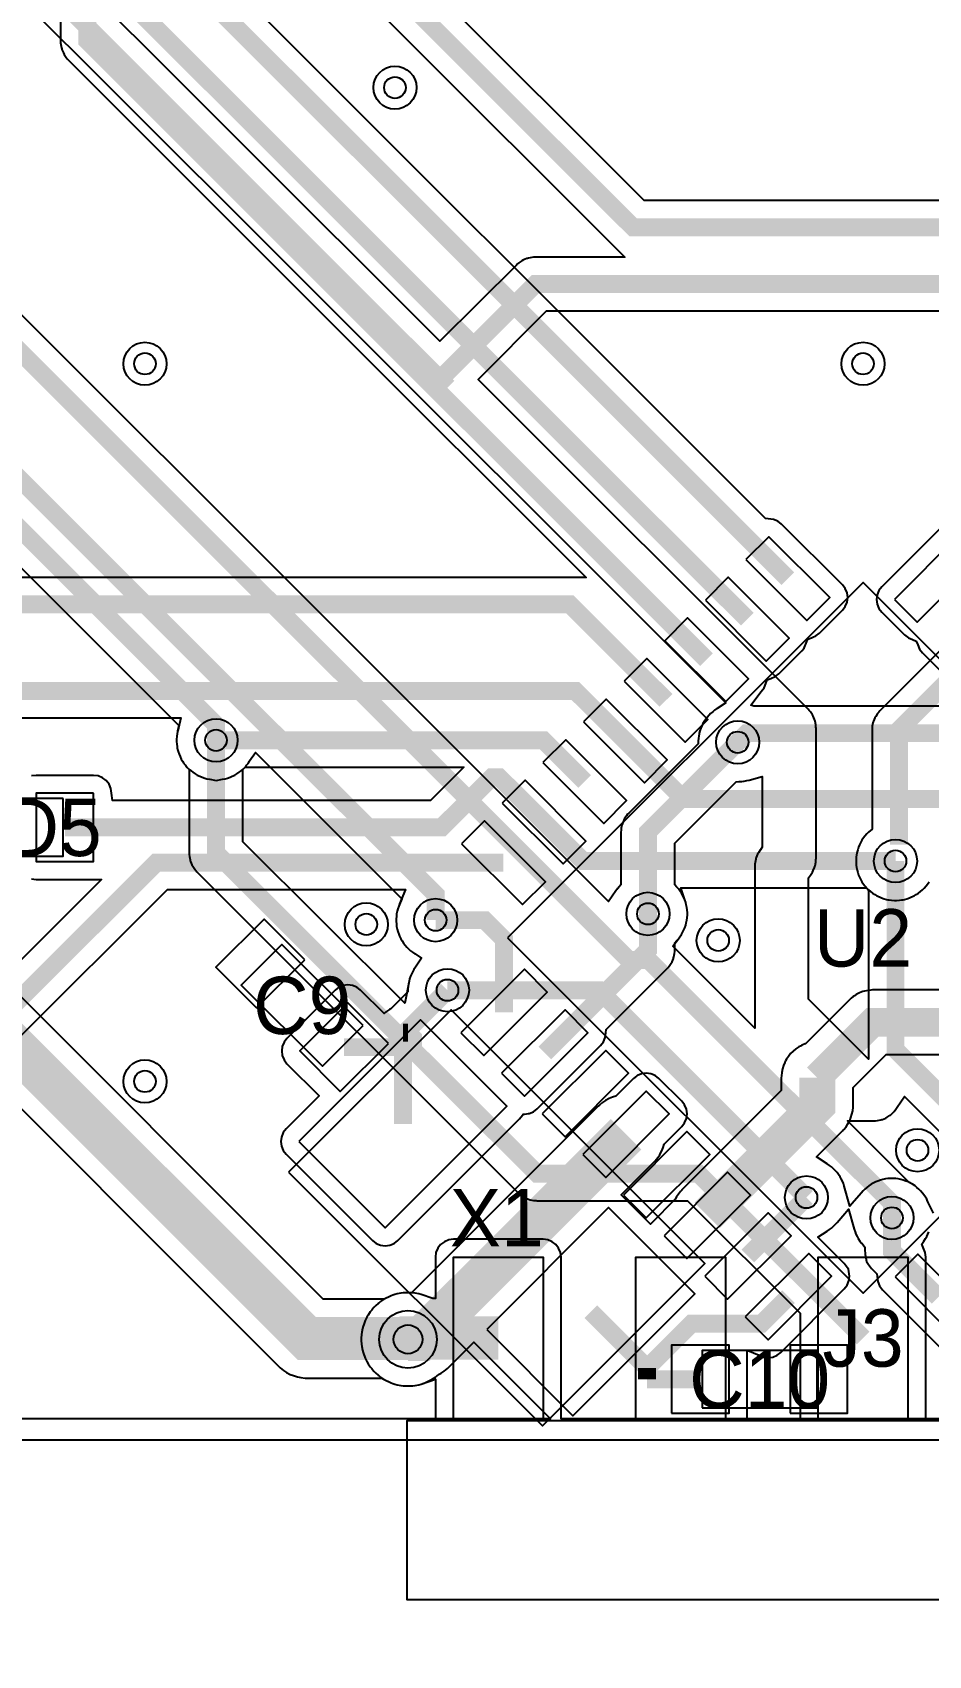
# Model space of a CAD drawing. Header units: millimetres. Extents: x -74 to 74, y -33 to 26.
# Drawn here: x -11.57 to 0.91, y -33 to -10.38 of the extents above; entities that cross this region are included whole.
import ezdxf
from ezdxf.enums import TextEntityAlignment as Align

# ---------------------------------------------------------------- set-up
doc = ezdxf.new("R2010")
doc.units = ezdxf.units.MM
for name, color, linetype in [('COBRE_BAIXO', 7, 'Continuous'), ('COBRE_CIMA', 7, 'Continuous'), ('CONTORNO', 7, 'Continuous'), ('CORPOS_BAIXO', 7, 'Continuous'), ('CORPOS_CIMA', 7, 'Continuous'), ('PADS_BAIXO', 7, 'Continuous'), ('PADS_CIMA', 7, 'Continuous'), ('PLANO_GND_BAIXO', 7, 'Continuous'), ('PLANO_GND_CIMA', 7, 'Continuous'), ('REFS_BAIXO', 7, 'Continuous'), ('REFS_CIMA', 7, 'Continuous'), ('VIAS', 7, 'Continuous')]:
    doc.layers.add(name, color=color, linetype=linetype)

msp = doc.modelspace()

# ---------------------------------------------------------------- linework, layer by layer
at = {"layer": 'COBRE_BAIXO'}
for points, const_width in [([(-9.01, -20.247), (-9.01, -20.03), (-17.585, -11.455), (-19.793, -11.455), (-21.941, -9.307), (-22.407, -9.307), (-22.9, -8.814), (-22.9, -8.303), (-4.774, 9.823)], 0.25), ([(-18.66, -7.16), (-9.142, -7.16), (-3.202, -13.1), (18.204, -13.1), (21.376, -16.272)], 0.25), ([(-5.891, -15.217), (-11.857, -9.251), (-12.386, -9.251), (-12.762, -8.875), (-12.762, -8.346), (-13.281, -7.827), (-21.027, -7.827), (-21.781, -8.581)], 0.25), ([(-5.781, -15.327), (-11.857, -9.251), (-12.386, -9.251), (-12.762, -8.875), (-12.762, -8.346), (-13.281, -7.827), (-21.027, -7.827), (-21.781, -8.581)], 0.25), ([(-5.952, -22.753), (-5.952, -22.396), (-17.383, -10.965), (-18.121, -10.965), (-19.068, -10.018), (-19.068, -8.808)], 0.25), ([(-17.855, -10.323), (-16.246, -10.323), (-3.262, -23.307), (-2.988, -23.307), (0.402, -26.697), (0.402, -26.902)], 0.25), ([(15.952, -17.991), (11.85, -13.889), (-4.563, -13.889), (-5.891, -15.217)], 0.25), ([(-5.781, -15.327), (-5.891, -15.217)], 0.25), ([(0.5, -21.7), (0.5, -20.1), (2.9, -17.7), (3.5, -17.7), (5.2, -16)], 0.25), ([(0, -28.575), (-2.288, -26.287), (-4.538, -26.287), (-9.01, -21.815), (-9.01, -20.247)], 0.25), ([(-1.745, -20.274), (-2.996, -21.525), (-2.996, -22.665)], 0.25), ([(2.54, -28.575), (2.54, -26.645), (0.452, -24.557), (0.452, -21.929)], 0.25), ([(-6.337, -28.584), (-7.744, -28.584), (-12.955, -23.373)], 0.6), ([(-5.787, -23.729), (-3.676, -23.729), (-0.788, -26.617)], 0.25), ([(-5.08, -28.575), (-6.328, -28.575), (-6.337, -28.584)], 0.6), ([(-6.337, -28.584), (-6.337, -28.594)], 0.6)]:
    msp.add_lwpolyline(points, dxfattribs=dict(at, const_width=const_width))
at = {"layer": 'COBRE_CIMA'}
for points, const_width in [([(-2.179, -19.124), (-10.8, -10.503), (-10.8, 13.498), (-4.698, 19.6), (-1.27, 19.6), (-1.27, 22.74)], 0.25), ([(-2.179, -19.124), (-2.621, -18.682), (-10.8, -10.503), (-10.8, 13.498), (-4.698, 19.6), (-1.27, 19.6), (-1.27, 22.74)], 0.25), ([(-1.613, -18.559), (-10.2, -9.972), (-10.2, 13.249), (-4.449, 19), (1.27, 19), (1.27, 22.74)], 0.25), ([(-1.613, -18.559), (-2.055, -18.117), (-10.2, -9.972), (-10.2, 13.249), (-4.449, 19), (1.27, 19), (1.27, 22.74)], 0.25), ([(-1.047, -17.993), (-9.6, -9.44), (-9.6, 13), (-4.2, 18.4), (3.81, 18.4), (3.81, 22.74)], 0.25), ([(-1.047, -17.993), (-1.489, -17.551), (-9.6, -9.44), (-9.6, 13), (-4.2, 18.4), (3.81, 18.4), (3.81, 22.74)], 0.25), ([(-2.744, -19.69), (-4.083, -18.351), (-16.411, -18.351)], 0.25), ([(-3.31, -20.256), (-4.006, -19.56), (-13.923, -19.56)], 0.25), ([(-3.876, -20.821), (-4.45, -20.247), (-9.01, -20.247)], 0.25), ([(1.465, -20.147), (-1.618, -20.147), (-1.745, -20.274)], 0.25), ([(-3.31, -20.256), (-2.501, -21.065), (1.278, -21.065)], 0.25), ([(-4.441, -21.387), (-5.067, -20.761), (-5.169, -20.761), (-5.868, -21.46), (-10.373, -21.46)], 0.25), ([(-11.115, -21.46), (-10.373, -21.46)], 0.25), ([(-4.441, -21.387), (-3.899, -21.929), (0.452, -21.929)], 0.25), ([(-5.007, -21.953), (-9.842, -21.953), (-12.07, -24.181), (-24.342, -24.181)], 0.25), ([(3.65, -22.179), (2.867, -22.962), (2.592, -22.962), (1.378, -24.176), (0.134, -24.176), (-0.638, -24.948)], 0.4), ([(-2.996, -22.665), (-2.996, -23.167), (-4.433, -24.604)], 0.25), ([(-4.999, -24.039), (-4.999, -23.024), (-5.27, -22.753), (-5.952, -22.753)], 0.25), ([(-6.337, -24.322), (-6.337, -24.279), (-5.787, -23.729)], 0.25), ([(-6.408, -24.322), (-6.337, -24.322)], 0.25), ([(-6.408, -25.592), (-6.408, -24.322)], 0.25), ([(-6.266, -24.523), (-6.266, -24.393), (-6.337, -24.322)], 0.25), ([(-7.227, -24.523), (-6.266, -24.523)], 0.25), ([(-0.638, -24.948), (-0.638, -25.335), (-2.17, -26.867)], 0.5), ([(-3.301, -25.736), (-6.159, -28.594), (-6.337, -28.594)], 0.6), ([(-1.604, -27.433), (-0.788, -26.617)], 0.25), ([(1.048, -28.008), (0.402, -27.362), (0.402, -26.902)], 0.25), ([(-1.039, -27.999), (-1.416, -28.376), (-2.36, -28.376), (-2.361, -28.375), (-2.389, -28.375), (-3.007, -28.993)], 0.25), ([(-3.792, -28.208), (-3.007, -28.993)], 0.25), ([(-3.007, -28.993), (-3.007, -29.15)], 0.25), ([(-2.265, -29.15), (-3.007, -29.15)], 0.25)]:
    msp.add_lwpolyline(points, dxfattribs=dict(at, const_width=const_width))
at = {"layer": 'CONTORNO'}
msp.add_lwpolyline([(44.766, -4.734), (40.234, -9.266), (40.135, -9.387), (40.061, -9.525), (40.015, -9.675), (40, -9.831), (40, -28.4), (40, -31), (40, -32), (39.985, -32.174), (39.94, -32.342), (39.866, -32.5), (39.766, -32.643), (39.643, -32.766), (39.5, -32.866), (39.342, -32.94), (39.174, -32.985), (39, -33), (24, -33), (21, -30), (20.251, -30), (20.25, -30), (0, -30), (-20.25, -30)], dxfattribs=at)
at = {"layer": 'CORPOS_BAIXO'}
msp.add_lwpolyline([(6.35, -32.225), (-6.35, -32.225), (-6.35, -29.725), (6.35, -29.725)], close=True, dxfattribs=at)
at = {"layer": 'CORPOS_CIMA'}
for points in [[(-4.95, -23), (0, -27.95), (4.95, -23), (0, -18.05)], [(-11.14, -21.06), (-12.74, -21.06), (-12.74, -21.86), (-11.14, -21.86)], [(-6.961, -24.223), (-8.093, -23.091), (-8.659, -23.657), (-7.527, -24.789)], [(-7.999, -26.264), (-4.464, -29.799), (-2.201, -27.536), (-5.736, -24.001)], [(-2.24, -29.55), (-0.64, -29.55), (-0.64, -28.75), (-2.24, -28.75)]]:
    msp.add_lwpolyline(points, close=True, dxfattribs=at)
at = {"layer": 'PADS_BAIXO'}
for points in [[(-4.455, -29.7), (-5.705, -29.7), (-5.705, -27.45), (-4.455, -27.45)], [(-1.915, -29.7), (-3.165, -29.7), (-3.165, -27.45), (-1.915, -27.45)], [(0.625, -29.7), (-0.625, -29.7), (-0.625, -27.45), (0.625, -27.45)]]:
    msp.add_lwpolyline(points, close=True, dxfattribs=at)
at = {"layer": 'PADS_CIMA'}
for points in [[(-1.631, -17.728), (-0.782, -18.576), (-0.464, -18.258), (-1.312, -17.41)], [(0.438, -18.284), (0.756, -18.603), (1.64, -17.719), (1.322, -17.4)], [(-2.196, -18.293), (-1.348, -19.142), (-1.03, -18.824), (-1.878, -17.975)], [(-2.762, -18.859), (-1.913, -19.708), (-1.595, -19.39), (-2.444, -18.541)], [(-3.328, -19.425), (-2.479, -20.273), (-2.161, -19.955), (-3.009, -19.107)], [(-3.893, -19.991), (-3.045, -20.839), (-2.727, -20.521), (-3.575, -19.672)], [(-4.459, -20.556), (-3.61, -21.405), (-3.292, -21.087), (-4.141, -20.238)], [(-5.025, -21.122), (-4.176, -21.97), (-3.858, -21.652), (-4.707, -20.804)], [(-10.715, -20.985), (-11.515, -20.985), (-11.515, -21.935), (-10.715, -21.935)], [(-5.59, -21.688), (-4.742, -22.536), (-4.424, -22.218), (-5.272, -21.369)], [(-7.775, -23.304), (-8.34, -22.738), (-9.012, -23.41), (-8.446, -23.975)], [(-5.6, -24.322), (-5.281, -24.64), (-4.397, -23.756), (-4.716, -23.438)], [(-6.608, -24.47), (-7.174, -23.905), (-7.845, -24.576), (-7.28, -25.142)], [(-7.858, -25.839), (-6.656, -27.041), (-4.959, -25.344), (-6.161, -24.142)], [(-5.034, -24.887), (-4.716, -25.205), (-3.832, -24.322), (-4.15, -24.003)], [(-4.468, -25.453), (-4.15, -25.771), (-3.266, -24.887), (-3.584, -24.569)], [(-3.903, -26.019), (-3.584, -26.337), (-2.7, -25.453), (-3.019, -25.135)], [(-3.337, -26.584), (-3.019, -26.903), (-2.135, -26.019), (-2.453, -25.7)], [(-2.771, -27.15), (-2.453, -27.468), (-1.569, -26.584), (-1.887, -26.266)], [(-5.241, -28.456), (-4.039, -29.658), (-2.342, -27.961), (-3.544, -26.759)], [(-2.205, -27.716), (-1.887, -28.034), (-1.003, -27.15), (-1.322, -26.832)], [(-1.64, -28.281), (-1.322, -28.6), (-0.438, -27.716), (-0.756, -27.397)], [(0.447, -27.725), (1.331, -28.609), (1.649, -28.291), (0.765, -27.407)], [(-2.665, -29.625), (-1.865, -29.625), (-1.865, -28.675), (-2.665, -28.675)], [(-1.015, -29.625), (-0.215, -29.625), (-0.215, -28.675), (-1.015, -28.675)]]:
    msp.add_lwpolyline(points, close=True, dxfattribs=at)
at = {"layer": 'PLANO_GND_BAIXO'}
for points in [[(9.713, -12.725), (-3.047, -12.725), (-8.877, -6.895)], [(-9.297, -7.535), (-3.467, -13.365), (-3.318, -13.514), (-4.563, -13.514), (-4.563, -13.514), (-4.575, -13.515), (-4.588, -13.515), (-4.588, -13.515), (-4.612, -13.518), (-4.612, -13.518), (-4.66, -13.527), (-4.66, -13.527), (-4.673, -13.531), (-4.683, -13.534), (-4.683, -13.534), (-4.729, -13.553), (-4.75, -13.565), (-4.791, -13.592), (-4.791, -13.592), (-4.81, -13.607), (-4.828, -13.624), (-4.828, -13.624), (-5.891, -14.687), (-11.592, -8.986)], [(-12.012, -9.626), (-8.318, -13.32), (-1.913, -19.726), (-2.033, -19.806), (-2.034, -19.806), (-2.067, -19.828), (-2.067, -19.828), (-2.092, -19.848), (-2.122, -19.874), (-2.145, -19.897), (-2.171, -19.927), (-2.191, -19.953), (-2.213, -19.985), (-2.229, -20.013), (-2.246, -20.049), (-2.259, -20.079), (-2.272, -20.116), (-2.28, -20.148), (-2.28, -20.148), (-2.284, -20.167), (-2.288, -20.186), (-2.288, -20.186), (-2.288, -20.191), (-2.292, -20.218), (-2.295, -20.258), (-2.295, -20.259), (-2.297, -20.296), (-3.261, -21.26), (-3.261, -21.26), (-3.278, -21.278), (-3.293, -21.297), (-3.293, -21.297), (-3.32, -21.338), (-3.332, -21.359), (-3.351, -21.405), (-3.351, -21.405), (-3.358, -21.428), (-3.358, -21.428), (-3.362, -21.449), (-3.367, -21.47), (-3.367, -21.47), (-3.367, -21.476), (-3.367, -21.476), (-3.37, -21.5), (-3.371, -21.525), (-3.371, -21.525), (-3.371, -22.259), (-3.396, -22.288), (-3.416, -22.311), (-3.422, -22.317), (-3.422, -22.317), (-3.429, -22.327), (-3.442, -22.343), (-3.442, -22.344), (-3.545, -22.494), (-15.981, -10.058)], [(2.635, -17.435), (0.235, -19.835), (0.235, -19.835), (0.218, -19.853), (0.203, -19.872), (0.203, -19.872), (0.176, -19.913), (0.164, -19.934), (0.145, -19.98), (0.145, -19.98), (0.142, -19.99), (0.138, -20.003), (0.138, -20.003), (0.129, -20.051), (0.129, -20.051), (0.126, -20.075), (0.126, -20.076), (0.126, -20.088), (0.125, -20.1), (0.125, -20.1), (0.125, -21.485), (0.076, -21.528), (0.076, -21.528), (0.075, -21.529), (0.052, -21.552), (0.026, -21.581), (0.006, -21.608), (-0.016, -21.64), (-0.032, -21.668), (-0.049, -21.704), (-0.062, -21.734), (-0.074, -21.771), (-0.083, -21.803), (-0.083, -21.803), (-0.087, -21.822), (-0.091, -21.841), (-0.091, -21.841), (-0.095, -21.873), (-0.095, -21.873), (-0.098, -21.913), (-0.098, -21.945), (-0.095, -21.985), (-0.095, -21.985), (-0.091, -22.017), (-0.091, -22.017), (-0.087, -22.036), (-0.083, -22.055), (-0.083, -22.055), (-0.074, -22.087), (-0.062, -22.124), (-0.049, -22.154), (-0.032, -22.19), (-0.016, -22.218), (0.006, -22.25), (0.026, -22.276), (0.026, -22.277), (0.032, -22.283), (0.052, -22.306), (0.077, -22.335), (0.077, -24.557), (0.077, -24.688), (-0.758, -23.853), (-0.758, -22.163), (-0.733, -22.125), (-0.733, -22.125), (-0.706, -22.084), (-0.694, -22.063), (-0.675, -22.017), (-0.675, -22.017), (-0.672, -22.007), (-0.668, -21.994), (-0.668, -21.994), (-0.659, -21.946), (-0.659, -21.946), (-0.656, -21.922), (-0.656, -21.922), (-0.656, -21.909), (-0.655, -21.897), (-0.655, -21.897), (-0.655, -20.078), (-0.655, -20.078), (-0.656, -20.066), (-0.656, -20.053), (-0.656, -20.053), (-0.659, -20.029), (-0.659, -20.029), (-0.668, -19.981), (-0.668, -19.981), (-0.672, -19.968), (-0.675, -19.958), (-0.675, -19.958), (-0.694, -19.912), (-0.706, -19.891), (-0.733, -19.85), (-0.733, -19.85), (-0.748, -19.831), (-0.765, -19.813), (-0.765, -19.813), (-5.361, -15.217), (-4.408, -14.264), (7.763, -14.264)], [(-14.233, -15.338), (-9.529, -20.041), (-9.545, -20.121), (-9.553, -20.159), (-9.553, -20.159), (-9.557, -20.191), (-9.557, -20.192), (-9.559, -20.231), (-9.559, -20.263), (-9.557, -20.302), (-9.557, -20.303), (-9.553, -20.335), (-9.553, -20.335), (-9.549, -20.354), (-9.545, -20.373), (-9.545, -20.373), (-9.537, -20.405), (-9.524, -20.442), (-9.511, -20.472), (-9.494, -20.508), (-9.478, -20.536), (-9.456, -20.569), (-9.436, -20.595), (-9.436, -20.595), (-9.43, -20.601), (-9.41, -20.624), (-9.385, -20.653), (-9.385, -21.815), (-9.385, -21.815), (-9.384, -21.827), (-9.384, -21.84), (-9.384, -21.84), (-9.381, -21.864), (-9.381, -21.864), (-9.372, -21.912), (-9.372, -21.912), (-9.368, -21.925), (-9.365, -21.935), (-9.365, -21.935), (-9.346, -21.981), (-9.334, -22.002), (-9.307, -22.043), (-9.307, -22.043), (-9.292, -22.062), (-9.275, -22.08), (-9.275, -22.08), (-4.803, -26.552), (-4.803, -26.552), (-4.785, -26.569), (-4.766, -26.584), (-4.766, -26.584), (-4.725, -26.611), (-4.704, -26.623), (-4.658, -26.642), (-4.658, -26.642), (-4.648, -26.645), (-4.635, -26.649), (-4.635, -26.649), (-4.587, -26.658), (-4.587, -26.658), (-4.563, -26.661), (-4.562, -26.661), (-4.55, -26.661), (-4.538, -26.662), (-4.538, -26.662), (-2.443, -26.662), (-0.875, -28.23), (-0.875, -29.7), (-4.205, -29.7), (-4.205, -27.45), (-4.213, -27.385), (-4.239, -27.325), (-4.278, -27.273), (-4.33, -27.233), (-4.39, -27.209), (-4.455, -27.2), (-5.705, -27.2), (-5.77, -27.209), (-5.83, -27.233), (-5.882, -27.273), (-5.921, -27.325), (-5.947, -27.385), (-5.955, -27.45), (-5.955, -28.025), (-5.991, -28.025), (-6.153, -27.971), (-6.153, -27.971), (-6.185, -27.962), (-6.236, -27.952), (-6.236, -27.952), (-6.268, -27.948), (-6.321, -27.945), (-6.353, -27.945), (-6.406, -27.948), (-6.438, -27.952), (-6.438, -27.952), (-6.489, -27.962), (-6.521, -27.971), (-6.521, -27.971), (-6.546, -27.979), (-6.57, -27.988), (-6.57, -27.988), (-6.601, -28), (-6.601, -28), (-6.648, -28.023), (-6.648, -28.023), (-6.669, -28.034), (-7.516, -28.034), (-12.322, -23.229)], [(-13.099, -24.006), (-8.133, -28.973), (-8.125, -28.981), (-8.115, -28.989), (-8.069, -29.027), (-8.029, -29.054), (-8.028, -29.054), (-7.977, -29.082), (-7.931, -29.1), (-7.875, -29.117), (-7.827, -29.127), (-7.769, -29.133), (-7.744, -29.134), (-7.744, -29.134), (-6.701, -29.134), (-6.676, -29.148), (-6.648, -29.165), (-6.648, -29.165), (-6.624, -29.176), (-6.601, -29.188), (-6.601, -29.188), (-6.57, -29.2), (-6.57, -29.2), (-6.546, -29.209), (-6.521, -29.217), (-6.521, -29.217), (-6.489, -29.226), (-6.438, -29.236), (-6.438, -29.236), (-6.406, -29.24), (-6.353, -29.244), (-6.321, -29.244), (-6.268, -29.24), (-6.236, -29.236), (-6.236, -29.236), (-6.185, -29.226), (-6.153, -29.217), (-6.153, -29.217), (-5.955, -29.151), (-5.955, -29.7), (-21, -29.7)], [(0.916, -26.707), (0.903, -26.677), (0.886, -26.641), (0.87, -26.613), (0.848, -26.581), (0.828, -26.555), (0.802, -26.525), (0.779, -26.502), (0.75, -26.476), (0.724, -26.456), (0.691, -26.434), (0.663, -26.418), (0.662, -26.418), (0.656, -26.415), (0.644, -26.409), (-0.216, -25.549), (0.033, -25.549), (0.033, -25.549), (0.15, -25.549), (0.15, -25.549), (0.162, -25.548), (0.174, -25.548), (0.175, -25.548), (0.199, -25.545), (0.199, -25.545), (0.247, -25.536), (0.247, -25.536), (0.26, -25.532), (0.27, -25.529), (0.27, -25.529), (0.316, -25.51), (0.337, -25.498), (0.378, -25.471), (0.378, -25.471), (0.382, -25.468), (0.397, -25.456), (0.397, -25.456), (0.432, -25.421), (0.432, -25.421), (0.444, -25.405), (0.447, -25.402), (0.447, -25.402), (0.474, -25.361), (0.475, -25.361), (0.575, -25.21), (2.165, -26.8)], [(1.665, -29.7), (0.875, -29.7), (0.875, -27.45), (0.867, -27.385), (0.867, -27.385), (0.818, -27.268), (0.848, -27.224), (0.87, -27.191), (0.886, -27.163), (0.903, -27.127), (0.916, -27.097)]]:
    msp.add_lwpolyline(points, dxfattribs=at)
for points in [[(-8.61, -20.624), (-8.59, -20.601), (-8.584, -20.595), (-8.584, -20.595), (-8.564, -20.569), (-8.564, -20.569), (-8.542, -20.536), (-8.542, -20.535), (-8.462, -20.416), (-6.423, -22.455), (-6.466, -22.558), (-6.466, -22.558), (-6.479, -22.595), (-6.487, -22.627), (-6.487, -22.627), (-6.491, -22.646), (-6.495, -22.665), (-6.495, -22.665), (-6.499, -22.697), (-6.499, -22.698), (-6.502, -22.737), (-6.502, -22.769), (-6.499, -22.808), (-6.499, -22.809), (-6.495, -22.841), (-6.495, -22.841), (-6.491, -22.86), (-6.487, -22.879), (-6.487, -22.879), (-6.479, -22.911), (-6.466, -22.948), (-6.453, -22.978), (-6.436, -23.014), (-6.42, -23.042), (-6.398, -23.075), (-6.378, -23.101), (-6.352, -23.13), (-6.329, -23.153), (-6.3, -23.179), (-6.274, -23.199), (-6.241, -23.221), (-6.236, -23.223), (-6.148, -23.281), (-6.233, -23.407), (-6.233, -23.407), (-6.255, -23.44), (-6.271, -23.468), (-6.288, -23.504), (-6.301, -23.534), (-6.314, -23.571), (-6.322, -23.603), (-6.322, -23.603), (-6.383, -23.911), (-8.635, -21.66), (-8.635, -20.653), (-8.61, -20.624)], [(-2.621, -21.68), (-1.767, -20.826), (-1.73, -20.823), (-1.729, -20.823), (-1.69, -20.821), (-1.662, -20.817), (-1.657, -20.817), (-1.657, -20.817), (-1.638, -20.813), (-1.619, -20.809), (-1.619, -20.809), (-1.587, -20.8), (-1.586, -20.8), (-1.405, -20.751), (-1.405, -21.735), (-1.43, -21.772), (-1.433, -21.777), (-1.457, -21.813), (-1.469, -21.834), (-1.488, -21.88), (-1.488, -21.88), (-1.491, -21.89), (-1.495, -21.903), (-1.495, -21.903), (-1.504, -21.951), (-1.504, -21.951), (-1.507, -21.975), (-1.507, -21.976), (-1.507, -21.988), (-1.508, -22), (-1.508, -22), (-1.508, -24.008), (-1.508, -24.257), (-2.649, -23.116), (-2.57, -23.013), (-2.57, -23.012), (-2.55, -22.986), (-2.528, -22.954), (-2.512, -22.926), (-2.495, -22.89), (-2.482, -22.86), (-2.47, -22.823), (-2.461, -22.791), (-2.461, -22.791), (-2.457, -22.772), (-2.453, -22.753), (-2.453, -22.753), (-2.449, -22.721), (-2.449, -22.721), (-2.446, -22.681), (-2.446, -22.649), (-2.449, -22.61), (-2.449, -22.609), (-2.453, -22.577), (-2.453, -22.577), (-2.457, -22.558), (-2.461, -22.539), (-2.461, -22.539), (-2.47, -22.507), (-2.482, -22.47), (-2.495, -22.44), (-2.512, -22.404), (-2.528, -22.376), (-2.55, -22.343), (-2.57, -22.317), (-2.57, -22.317), (-2.576, -22.311), (-2.596, -22.288), (-2.621, -22.259), (-2.621, -21.68)]]:
    msp.add_lwpolyline(points, close=True, dxfattribs=at)
at = {"layer": 'PLANO_GND_CIMA'}
for points in [[(-11.175, 13.498), (-11.175, -10.503), (-11.175, -10.503), (-11.174, -10.515), (-11.174, -10.527), (-11.174, -10.528), (-11.171, -10.552), (-11.171, -10.552), (-11.162, -10.6), (-11.162, -10.6), (-11.158, -10.613), (-11.155, -10.623), (-11.155, -10.623), (-11.136, -10.669), (-11.124, -10.69), (-11.097, -10.731), (-11.097, -10.731), (-11.082, -10.75), (-11.065, -10.768), (-11.065, -10.768), (-7.461, -14.372), (-3.857, -17.976), (-4.083, -17.976), (-16.005, -17.976)], [(1.059, -19.772), (-1.521, -19.772), (-1.55, -19.76), (-1.564, -19.755), (-1.419, -19.566), (-1.379, -19.515), (-1.354, -19.454), (-1.354, -19.454), (-1.333, -19.404), (-1.283, -19.384), (-1.283, -19.384), (-1.223, -19.358), (-1.171, -19.319), (-0.853, -19.001), (-0.853, -19), (-0.822, -18.961), (-0.813, -18.949), (-0.813, -18.949), (-0.767, -18.839), (-0.717, -18.818), (-0.698, -18.81), (-0.657, -18.793), (-0.657, -18.793), (-0.605, -18.753), (-0.287, -18.435), (-0.247, -18.383), (-0.222, -18.323), (-0.214, -18.258), (-0.222, -18.193), (-0.247, -18.133), (-0.287, -18.081), (-1.136, -17.233), (-1.136, -17.233), (-1.187, -17.193), (-1.248, -17.168), (-1.356, -17.154), (-9.225, -9.285)], [(1.145, -17.224), (0.261, -18.108), (0.261, -18.108), (0.221, -18.159), (0.196, -18.22), (0.188, -18.284), (0.196, -18.349), (0.221, -18.409), (0.261, -18.461), (0.261, -18.461), (0.579, -18.779), (0.631, -18.819), (0.691, -18.844), (0.691, -18.844), (0.741, -18.865), (0.762, -18.915), (0.762, -18.915), (0.787, -18.975), (0.827, -19.027), (1.145, -19.345)], [(-13.923, -19.935), (-9.499, -19.935), (-9.544, -20.118), (-9.545, -20.12), (-9.545, -20.121), (-9.546, -20.128), (-9.553, -20.159), (-9.553, -20.159), (-9.557, -20.191), (-9.557, -20.192), (-9.559, -20.231), (-9.559, -20.263), (-9.557, -20.302), (-9.557, -20.303), (-9.553, -20.335), (-9.553, -20.335), (-9.549, -20.354), (-9.545, -20.373), (-9.545, -20.373), (-9.537, -20.405), (-9.524, -20.442), (-9.511, -20.472), (-9.494, -20.508), (-9.478, -20.536), (-9.456, -20.569), (-9.436, -20.595), (-9.41, -20.624), (-9.387, -20.647), (-9.357, -20.673), (-9.332, -20.693), (-9.299, -20.715), (-9.271, -20.731), (-9.235, -20.748), (-9.205, -20.761), (-9.168, -20.773), (-9.136, -20.782), (-9.136, -20.782), (-9.1, -20.789), (-9.098, -20.79), (-9.01, -20.807), (-8.922, -20.79), (-8.92, -20.789), (-8.884, -20.782), (-8.884, -20.782), (-8.852, -20.773), (-8.815, -20.761), (-8.785, -20.748), (-8.749, -20.731), (-8.721, -20.715), (-8.688, -20.693), (-8.662, -20.673), (-8.662, -20.673), (-8.656, -20.667), (-8.633, -20.647), (-8.604, -20.622), (-5.56, -20.622), (-6.023, -21.085), (-8.397, -21.085), (-9.623, -21.085), (-10.373, -21.085), (-10.452, -21.085), (-10.465, -20.985), (-10.473, -20.92), (-10.498, -20.86), (-10.538, -20.808), (-10.59, -20.768), (-10.65, -20.744), (-10.715, -20.735), (-11.515, -20.735), (-11.58, -20.744)], [(-11.58, -22.177), (-11.515, -22.185), (-10.715, -22.185), (-10.604, -22.185), (-11.511, -23.092), (-12.225, -23.806)], [(-11.805, -24.446), (-9.687, -22.328), (-6.371, -22.328), (-6.453, -22.527), (-6.453, -22.528), (-6.466, -22.558), (-6.479, -22.595), (-6.487, -22.627), (-6.487, -22.627), (-6.491, -22.646), (-6.495, -22.665), (-6.495, -22.665), (-6.499, -22.697), (-6.499, -22.698), (-6.502, -22.737), (-6.502, -22.769), (-6.499, -22.808), (-6.499, -22.809), (-6.495, -22.841), (-6.495, -22.841), (-6.491, -22.86), (-6.487, -22.879), (-6.487, -22.879), (-6.479, -22.911), (-6.466, -22.948), (-6.453, -22.978), (-6.436, -23.014), (-6.42, -23.042), (-6.398, -23.075), (-6.378, -23.101), (-6.352, -23.13), (-6.329, -23.153), (-6.3, -23.179), (-6.274, -23.199), (-6.241, -23.221), (-6.236, -23.223), (-6.148, -23.281), (-6.233, -23.407), (-6.233, -23.407), (-6.255, -23.44), (-6.271, -23.468), (-6.288, -23.504), (-6.301, -23.534), (-6.314, -23.571), (-6.322, -23.603), (-6.322, -23.603), (-6.326, -23.622), (-6.33, -23.641), (-6.33, -23.641), (-6.33, -23.646), (-6.334, -23.674), (-6.337, -23.713), (-6.337, -23.714), (-6.339, -23.751), (-6.339, -23.751), (-6.575, -23.987), (-6.595, -23.998), (-6.636, -24.025), (-6.655, -24.04), (-6.67, -24.055), (-6.997, -23.728), (-6.997, -23.728), (-7.049, -23.688), (-7.109, -23.663), (-7.109, -23.663), (-7.174, -23.655), (-7.238, -23.663), (-7.238, -23.663), (-7.299, -23.688), (-7.35, -23.728), (-7.35, -23.728), (-8.022, -24.4), (-8.022, -24.4), (-8.062, -24.451), (-8.087, -24.512), (-8.087, -24.512), (-8.095, -24.576), (-8.087, -24.641), (-8.087, -24.641), (-8.062, -24.701), (-8.022, -24.753), (-8.022, -24.753), (-7.574, -25.202), (-8.034, -25.663), (-8.074, -25.714), (-8.099, -25.775), (-8.108, -25.839), (-8.099, -25.904), (-8.074, -25.964), (-8.034, -26.016), (-6.832, -27.218), (-6.781, -27.258), (-6.72, -27.283), (-6.656, -27.291), (-6.591, -27.283), (-6.531, -27.258), (-6.479, -27.218), (-4.782, -25.521), (-4.742, -25.469), (-4.742, -25.469), (-4.733, -25.458), (-4.716, -25.456), (-4.716, -25.456), (-4.659, -25.448), (-4.651, -25.447), (-4.651, -25.447), (-4.591, -25.422), (-4.539, -25.382), (-4.539, -25.382), (-3.655, -24.498), (-3.655, -24.498), (-3.615, -24.447), (-3.59, -24.386), (-3.582, -24.322), (-3.576, -24.277), (-2.731, -23.432), (-2.731, -23.432), (-2.714, -23.414), (-2.699, -23.395), (-2.699, -23.395), (-2.672, -23.354), (-2.66, -23.333), (-2.641, -23.287), (-2.641, -23.287), (-2.638, -23.277), (-2.634, -23.264), (-2.634, -23.264), (-2.625, -23.216), (-2.625, -23.216), (-2.622, -23.192), (-2.622, -23.192), (-2.622, -23.179), (-2.621, -23.167), (-2.621, -23.167), (-2.621, -23.071), (-2.596, -23.042), (-2.576, -23.019), (-2.57, -23.013), (-2.57, -23.012), (-2.55, -22.986), (-2.528, -22.954), (-2.512, -22.926), (-2.495, -22.89), (-2.482, -22.86), (-2.47, -22.823), (-2.461, -22.791), (-2.461, -22.791), (-2.457, -22.772), (-2.453, -22.753), (-2.453, -22.753), (-2.449, -22.721), (-2.449, -22.721), (-2.446, -22.681), (-2.446, -22.649), (-2.449, -22.61), (-2.449, -22.609), (-2.453, -22.577), (-2.453, -22.577), (-2.457, -22.558), (-2.461, -22.539), (-2.461, -22.539), (-2.47, -22.507), (-2.47, -22.507), (-2.482, -22.47), (-2.483, -22.469), (-2.539, -22.304), (0.046, -22.304), (0.075, -22.329), (0.098, -22.349), (0.104, -22.355), (0.104, -22.355), (0.131, -22.375), (0.163, -22.397), (0.191, -22.413), (0.227, -22.43), (0.257, -22.443), (0.294, -22.456), (0.326, -22.464), (0.326, -22.464), (0.345, -22.468), (0.364, -22.472), (0.364, -22.472), (0.396, -22.476), (0.397, -22.476), (0.436, -22.479), (0.468, -22.479), (0.507, -22.476), (0.508, -22.476), (0.54, -22.472), (0.54, -22.472), (0.559, -22.468), (0.578, -22.464), (0.578, -22.464), (0.61, -22.456), (0.647, -22.443), (0.677, -22.43), (0.713, -22.413), (0.741, -22.397), (0.773, -22.375), (0.799, -22.355), (0.829, -22.329), (0.852, -22.306), (0.878, -22.276), (0.898, -22.25), (0.92, -22.218)], [(1.192, -23.726), (0.134, -23.726), (0.134, -23.726), (0.11, -23.727), (0.07, -23.731), (0.07, -23.731), (0.022, -23.741), (-0.004, -23.748), (-0.015, -23.752), (-0.015, -23.752), (-0.06, -23.771), (-0.06, -23.771), (-0.095, -23.789), (-0.119, -23.806), (-0.136, -23.817), (-0.136, -23.817), (-0.166, -23.841), (-0.184, -23.858), (-0.184, -23.858), (-0.339, -24.013), (-0.803, -24.477), (-0.805, -24.477), (-0.806, -24.478), (-0.852, -24.497), (-0.852, -24.497), (-0.872, -24.507), (-0.895, -24.52), (-0.895, -24.52), (-0.935, -24.547), (-0.973, -24.578), (-0.974, -24.578), (-1.008, -24.613), (-1.008, -24.613), (-1.039, -24.651), (-1.066, -24.691), (-1.066, -24.691), (-1.079, -24.714), (-1.089, -24.734), (-1.089, -24.735), (-1.108, -24.78), (-1.122, -24.827), (-1.132, -24.875), (-1.137, -24.924), (-1.137, -24.924), (-1.138, -24.948), (-1.138, -24.948), (-1.138, -25.128), (-2.524, -26.513), (-2.524, -26.514), (-2.538, -26.53), (-2.54, -26.532), (-2.54, -26.532), (-2.571, -26.57), (-2.598, -26.61), (-2.614, -26.639), (-2.948, -26.973), (-2.962, -26.987), (-3.368, -26.582), (-2.912, -26.125), (-2.896, -26.107), (-2.896, -26.107), (-2.858, -26.061), (-2.831, -26.021), (-2.831, -26.02), (-2.803, -25.969), (-2.785, -25.923), (-2.77, -25.876), (-2.524, -25.63), (-2.484, -25.578), (-2.459, -25.518), (-2.45, -25.453), (-2.459, -25.388), (-2.484, -25.328), (-2.524, -25.276), (-2.524, -25.276), (-2.842, -24.958), (-2.894, -24.918), (-2.954, -24.893), (-3.019, -24.885), (-3.083, -24.893), (-3.143, -24.918), (-3.144, -24.918), (-3.155, -24.927), (-3.195, -24.958), (-3.195, -24.958), (-3.443, -25.206), (-3.488, -25.22), (-3.534, -25.238), (-3.586, -25.266), (-3.586, -25.266), (-3.626, -25.293), (-3.672, -25.331), (-3.672, -25.331), (-3.69, -25.347), (-3.69, -25.347), (-6.287, -27.945), (-6.321, -27.945), (-6.353, -27.945), (-6.406, -27.948), (-6.438, -27.952), (-6.438, -27.952), (-6.489, -27.962), (-6.521, -27.971), (-6.521, -27.971), (-6.546, -27.979), (-6.57, -27.988), (-6.57, -27.988), (-6.601, -28), (-6.601, -28), (-6.648, -28.023), (-6.676, -28.04), (-6.676, -28.04), (-6.719, -28.069), (-6.745, -28.089), (-6.745, -28.089), (-6.75, -28.093), (-6.785, -28.123), (-6.785, -28.123), (-6.808, -28.146), (-6.808, -28.146), (-6.838, -28.181), (-6.842, -28.186), (-6.842, -28.186), (-6.862, -28.212), (-6.891, -28.255), (-6.891, -28.255), (-6.908, -28.283), (-6.931, -28.33), (-6.931, -28.331), (-6.943, -28.361), (-6.943, -28.361), (-6.952, -28.385), (-6.96, -28.41), (-6.96, -28.41), (-6.969, -28.442), (-6.979, -28.493), (-6.979, -28.493), (-6.983, -28.525), (-6.987, -28.578), (-6.987, -28.61), (-6.983, -28.663), (-6.979, -28.695), (-6.979, -28.695), (-6.969, -28.746), (-6.96, -28.778), (-6.96, -28.778), (-6.952, -28.803), (-6.943, -28.827), (-6.943, -28.827), (-6.931, -28.858), (-6.931, -28.858), (-6.908, -28.905), (-6.891, -28.933), (-6.891, -28.933), (-6.862, -28.976), (-6.842, -29.002), (-6.842, -29.002), (-6.838, -29.007), (-6.808, -29.042), (-6.808, -29.042), (-6.785, -29.065), (-6.785, -29.065), (-6.75, -29.095), (-6.745, -29.099), (-6.745, -29.099), (-6.719, -29.119), (-6.676, -29.148), (-6.676, -29.148), (-6.648, -29.165), (-6.601, -29.188), (-6.601, -29.188), (-6.57, -29.2), (-6.57, -29.2), (-6.546, -29.209), (-6.521, -29.217), (-6.521, -29.217), (-6.489, -29.226), (-6.438, -29.236), (-6.438, -29.236), (-6.406, -29.24), (-6.353, -29.244), (-6.321, -29.244), (-6.268, -29.24), (-6.236, -29.236), (-6.236, -29.236), (-6.185, -29.226), (-6.153, -29.217), (-6.153, -29.217), (-6.128, -29.209), (-6.104, -29.2), (-6.104, -29.2), (-6.074, -29.188), (-6.073, -29.188), (-6.026, -29.165), (-5.998, -29.148), (-5.998, -29.148), (-5.955, -29.119), (-5.929, -29.099), (-5.928, -29.099), (-5.91, -29.083), (-5.875, -29.064), (-5.875, -29.064), (-5.834, -29.037), (-5.788, -28.999), (-5.788, -28.999), (-5.77, -28.983), (-5.77, -28.983), (-5.419, -28.632), (-5.418, -28.632), (-5.418, -28.632), (-4.351, -29.7), (-21, -29.7)], [(0.982, -26.836), (0.904, -26.677), (0.903, -26.677), (0.893, -26.656), (0.886, -26.641), (0.886, -26.641), (0.87, -26.613), (0.848, -26.581), (0.828, -26.555), (0.802, -26.525), (0.779, -26.502), (0.75, -26.476), (0.724, -26.456), (0.691, -26.434), (0.663, -26.418), (0.627, -26.401), (0.597, -26.388), (0.56, -26.375), (0.528, -26.367), (0.528, -26.367), (0.509, -26.363), (0.49, -26.359), (0.49, -26.359), (0.458, -26.355), (0.458, -26.355), (0.418, -26.352), (0.386, -26.352), (0.346, -26.355), (0.346, -26.355), (0.314, -26.359), (0.314, -26.359), (0.295, -26.363), (0.276, -26.367), (0.276, -26.367), (0.244, -26.375), (0.207, -26.388), (0.177, -26.401), (0.141, -26.418), (0.113, -26.434), (0.081, -26.456), (0.054, -26.476), (0.025, -26.502), (0.002, -26.525), (-0.024, -26.555), (-0.024, -26.555), (-0.185, -26.738), (-0.261, -26.459), (-0.261, -26.459), (-0.262, -26.459), (-0.274, -26.422), (-0.287, -26.392), (-0.304, -26.356), (-0.32, -26.328), (-0.342, -26.296), (-0.362, -26.27), (-0.388, -26.24), (-0.411, -26.217), (-0.441, -26.191), (-0.467, -26.171), (-0.499, -26.149), (-0.499, -26.149), (-0.647, -26.051), (-0.284, -25.689), (-0.284, -25.689), (-0.27, -25.672), (-0.268, -25.67), (-0.268, -25.67), (-0.237, -25.633), (-0.21, -25.592), (-0.21, -25.592), (-0.197, -25.569), (-0.187, -25.549), (-0.186, -25.549), (-0.168, -25.503), (-0.154, -25.456), (-0.144, -25.408), (-0.139, -25.36), (-0.139, -25.359), (-0.138, -25.335), (-0.138, -25.335), (-0.138, -25.084), (0.32, -24.626), (1.188, -24.626)], [(21, -29.7), (-1.615, -29.7), (-1.615, -29.625), (-1.615, -28.751), (-1.603, -28.751), (-1.447, -28.816), (-1.447, -28.816), (-1.386, -28.841), (-1.322, -28.85), (-1.257, -28.841), (-1.197, -28.816), (-1.145, -28.776), (-0.261, -27.892), (-0.221, -27.841), (-0.196, -27.78), (-0.188, -27.716), (-0.196, -27.651), (-0.196, -27.651), (-0.201, -27.618), (-0.221, -27.591), (-0.221, -27.591), (-0.261, -27.539), (-0.579, -27.221), (-0.579, -27.221), (-0.628, -27.171), (-0.499, -27.085), (-0.467, -27.063), (-0.441, -27.043), (-0.411, -27.017), (-0.388, -26.994), (-0.362, -26.965), (-0.362, -26.964), (-0.201, -26.78), (-0.125, -27.06), (-0.124, -27.06), (-0.112, -27.097), (-0.099, -27.127), (-0.082, -27.163), (-0.066, -27.191), (-0.044, -27.224), (-0.024, -27.25), (-0.024, -27.25), (-0.018, -27.256), (0.002, -27.279), (0.027, -27.308), (0.027, -27.362), (0.027, -27.362), (0.028, -27.387), (0.028, -27.387), (0.031, -27.411), (0.031, -27.411), (0.04, -27.459), (0.05, -27.508), (0.077, -27.549), (0.078, -27.549), (0.105, -27.59), (0.105, -27.59), (0.12, -27.609), (0.12, -27.609), (0.122, -27.611), (0.137, -27.627), (0.137, -27.627), (0.191, -27.682), (0.205, -27.79), (0.23, -27.85), (0.27, -27.902), (0.27, -27.902), (1.154, -28.785)]]:
    msp.add_lwpolyline(points, dxfattribs=at)
at = {"layer": 'VIAS'}
for centre, radius in [((-6.519, -11.152), 0.3), ((-6.519, -11.152), 0.15), ((-10, -15), 0.3), ((0, -15), 0.3), ((-10, -15), 0.15), ((0, -15), 0.15), ((-9.01, -20.247), 0.3), ((-9.01, -20.247), 0.15), ((-1.745, -20.274), 0.3), ((-1.745, -20.274), 0.15), ((0.452, -21.929), 0.3), ((0.452, -21.929), 0.15), ((-2.996, -22.665), 0.3), ((-6.918, -22.812), 0.3), ((-5.952, -22.753), 0.3), ((-5.952, -22.753), 0.15), ((-2.996, -22.665), 0.15), ((-6.918, -22.812), 0.15), ((-2.017, -23.035), 0.3), ((-2.017, -23.035), 0.15), ((-5.787, -23.729), 0.3), ((-5.787, -23.729), 0.15), ((-10, -25), 0.3), ((-10, -25), 0.15), ((0.759, -25.959), 0.3), ((0.759, -25.959), 0.15), ((-0.788, -26.617), 0.3), ((-0.788, -26.617), 0.15), ((0.402, -26.902), 0.3), ((0.402, -26.902), 0.15), ((-6.337, -28.594), 0.4), ((-6.337, -28.594), 0.2)]:
    msp.add_circle(centre, radius, dxfattribs=at)

# ---------------------------------------------------------------- texts
at = {"layer": 'REFS_BAIXO'}
msp.add_text('J3', height=0.8, dxfattribs=at).set_placement((0, -28.575), align=Align.MIDDLE_CENTER)
at = {"layer": 'REFS_CIMA'}
for s, p in [('LED5', (-11.94, -21.46)), ('U2', (0, -23)), ('C9', (-7.81, -23.94)), ('X1', (-5.1, -26.9)), ('C10', (-1.44, -29.15))]:
    msp.add_text(s, height=0.8, dxfattribs=at).set_placement(p, align=Align.MIDDLE_CENTER)

doc.saveas('drawing.dxf')
